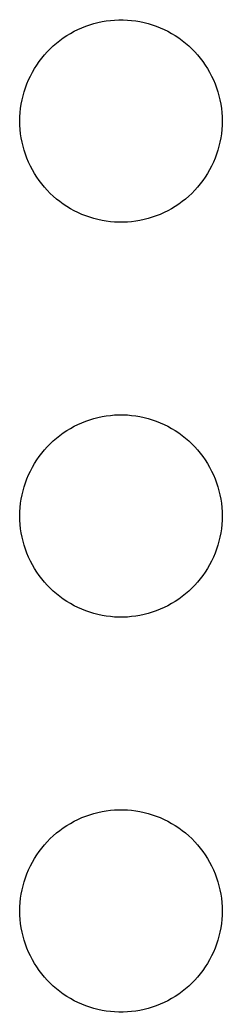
# Model space of a CAD drawing. Header units: metres. Extents: x -7.5 to 7.5, y -4.4 to 4.4.
# Drawn here: x -6.006 to -5.844, y -1.026 to -0.234 of the extents above; entities that cross this region are included whole.
import ezdxf

# ---------------------------------------------------------------- set-up
doc = ezdxf.new("R2010")
doc.units = ezdxf.units.M

msp = doc.modelspace()

# ---------------------------------------------------------------- linework, layer by layer
for p, q in [((-5.95013, -0.23819), (-5.9469, -0.23721)), ((-5.9469, -0.23721), (-5.94362, -0.23637)), ((-5.94362, -0.23637), (-5.94031, -0.23567)), ((-5.94031, -0.23567), (-5.93698, -0.23511)), ((-5.93698, -0.23511), (-5.93362, -0.23468)), ((-5.93362, -0.23468), (-5.93025, -0.23441)), ((-5.93025, -0.23441), (-5.92688, -0.23427)), ((-5.92688, -0.23427), (-5.92349, -0.23427)), ((-5.92349, -0.23427), (-5.92012, -0.23441)), ((-5.92012, -0.23441), (-5.91675, -0.23468)), ((-5.91675, -0.23468), (-5.91341, -0.23511)), ((-5.91341, -0.23511), (-5.91006, -0.23567)), ((-5.91006, -0.23567), (-5.90675, -0.23637)), ((-5.90675, -0.23637), (-5.90349, -0.23721)), ((-5.90349, -0.23721), (-5.90025, -0.23819)), ((-5.96843, -0.24681), (-5.96555, -0.24506)), ((-5.96555, -0.24506), (-5.96259, -0.24342)), ((-5.96259, -0.24342), (-5.95955, -0.24193)), ((-5.95955, -0.24193), (-5.95647, -0.24055)), ((-5.95647, -0.24055), (-5.95332, -0.2393)), ((-5.95332, -0.2393), (-5.95013, -0.23819)), ((-5.90025, -0.23819), (-5.89705, -0.2393)), ((-5.89705, -0.2393), (-5.89392, -0.24055)), ((-5.89392, -0.24055), (-5.89082, -0.24193)), ((-5.89082, -0.24193), (-5.8878, -0.24342)), ((-5.8878, -0.24342), (-5.88484, -0.24506)), ((-5.88484, -0.24506), (-5.88194, -0.24681)), ((-5.97919, -0.25497), (-5.97664, -0.25276)), ((-5.97664, -0.25276), (-5.97398, -0.25067)), ((-5.97398, -0.25067), (-5.97125, -0.24867)), ((-5.97125, -0.24867), (-5.96843, -0.24681)), ((-5.88194, -0.24681), (-5.87914, -0.24867)), ((-5.87914, -0.24867), (-5.87639, -0.25067)), ((-5.87639, -0.25067), (-5.87375, -0.25276)), ((-5.87375, -0.25276), (-5.87119, -0.25497)), ((-5.98628, -0.26222), (-5.98402, -0.25971)), ((-5.98402, -0.25971), (-5.98166, -0.25729)), ((-5.98166, -0.25729), (-5.97919, -0.25497)), ((-5.87119, -0.25497), (-5.86871, -0.25729)), ((-5.86871, -0.25729), (-5.86635, -0.25971)), ((-5.86635, -0.25971), (-5.86409, -0.26222)), ((-5.99242, -0.27029), (-5.99048, -0.26752)), ((-5.99048, -0.26752), (-5.98843, -0.26482)), ((-5.98843, -0.26482), (-5.98628, -0.26222)), ((-5.86409, -0.26222), (-5.86194, -0.26482)), ((-5.86194, -0.26482), (-5.85989, -0.26752)), ((-5.85989, -0.26752), (-5.85797, -0.27029)), ((-5.99748, -0.27907), (-5.99591, -0.27608)), ((-5.99591, -0.27608), (-5.99422, -0.27315)), ((-5.99422, -0.27315), (-5.99242, -0.27029)), ((-5.85797, -0.27029), (-5.85616, -0.27315)), ((-5.85616, -0.27315), (-5.85446, -0.27608)), ((-5.85446, -0.27608), (-5.85289, -0.27907)), ((-6.00023, -0.28525), (-5.99892, -0.28212)), ((-5.99892, -0.28212), (-5.99748, -0.27907)), ((-5.85289, -0.27907), (-5.85146, -0.28212)), ((-5.85146, -0.28212), (-5.85014, -0.28525)), ((-6.00336, -0.29488), (-6.00246, -0.29163)), ((-6.00246, -0.29163), (-6.0014, -0.28841)), ((-6.0014, -0.28841), (-6.00023, -0.28525)), ((-5.85014, -0.28525), (-5.84897, -0.28841)), ((-5.84897, -0.28841), (-5.84793, -0.29163)), ((-5.84793, -0.29163), (-5.84702, -0.29488)), ((-6.00476, -0.3015), (-6.00414, -0.29817)), ((-6.00414, -0.29817), (-6.00336, -0.29488)), ((-5.84702, -0.29488), (-5.84624, -0.29817)), ((-5.84624, -0.29817), (-5.84561, -0.3015)), ((-6.00583, -0.31157), (-6.00562, -0.3082)), ((-6.00562, -0.3082), (-6.00526, -0.30484)), ((-6.00526, -0.30484), (-6.00476, -0.3015)), ((-5.84561, -0.3015), (-5.84512, -0.30484)), ((-5.84512, -0.30484), (-5.84476, -0.3082)), ((-5.84476, -0.3082), (-5.84456, -0.31157)), ((-6.00591, -0.31496), (-6.00583, -0.31157)), ((-6.00583, -0.31833), (-6.00591, -0.31496)), ((-5.84456, -0.31157), (-5.84448, -0.31496)), ((-5.84448, -0.31496), (-5.84456, -0.31833)), ((-6.00562, -0.3217), (-6.00583, -0.31833)), ((-6.00526, -0.32507), (-6.00562, -0.3217)), ((-5.84476, -0.3217), (-5.84512, -0.32507)), ((-5.84456, -0.31833), (-5.84476, -0.3217)), ((-6.00476, -0.32842), (-6.00526, -0.32507)), ((-6.00414, -0.33173), (-6.00476, -0.32842)), ((-6.00336, -0.33502), (-6.00414, -0.33173)), ((-5.84624, -0.33173), (-5.84702, -0.33502)), ((-5.84561, -0.32842), (-5.84624, -0.33173)), ((-5.84512, -0.32507), (-5.84561, -0.32842)), ((-6.00246, -0.33829), (-6.00336, -0.33502)), ((-6.0014, -0.34149), (-6.00246, -0.33829)), ((-5.84793, -0.33829), (-5.84897, -0.34149)), ((-5.84702, -0.33502), (-5.84793, -0.33829)), ((-6.00023, -0.34467), (-6.0014, -0.34149)), ((-5.99892, -0.34778), (-6.00023, -0.34467)), ((-5.99748, -0.35085), (-5.99892, -0.34778)), ((-5.85146, -0.34778), (-5.85289, -0.35085)), ((-5.85014, -0.34467), (-5.85146, -0.34778)), ((-5.84897, -0.34149), (-5.85014, -0.34467)), ((-5.99591, -0.35384), (-5.99748, -0.35085)), ((-5.99422, -0.35677), (-5.99591, -0.35384)), ((-5.85446, -0.35384), (-5.85616, -0.35677)), ((-5.85289, -0.35085), (-5.85446, -0.35384)), ((-5.99242, -0.35962), (-5.99422, -0.35677)), ((-5.99048, -0.3624), (-5.99242, -0.35962)), ((-5.98843, -0.36508), (-5.99048, -0.3624)), ((-5.85989, -0.3624), (-5.86194, -0.36508)), ((-5.85797, -0.35962), (-5.85989, -0.3624)), ((-5.85616, -0.35677), (-5.85797, -0.35962)), ((-5.98628, -0.36769), (-5.98843, -0.36508)), ((-5.98402, -0.37021), (-5.98628, -0.36769)), ((-5.98166, -0.37262), (-5.98402, -0.37021)), ((-5.86635, -0.37021), (-5.86871, -0.37262)), ((-5.86409, -0.36769), (-5.86635, -0.37021)), ((-5.86194, -0.36508), (-5.86409, -0.36769)), ((-5.97919, -0.37492), (-5.98166, -0.37262)), ((-5.97664, -0.37714), (-5.97919, -0.37492)), ((-5.97398, -0.37924), (-5.97664, -0.37714)), ((-5.97125, -0.38123), (-5.97398, -0.37924)), ((-5.87639, -0.37924), (-5.87914, -0.38123)), ((-5.87375, -0.37714), (-5.87639, -0.37924)), ((-5.87119, -0.37492), (-5.87375, -0.37714)), ((-5.86871, -0.37262), (-5.87119, -0.37492)), ((-5.96843, -0.3831), (-5.97125, -0.38123)), ((-5.96555, -0.38484), (-5.96843, -0.3831)), ((-5.96259, -0.38648), (-5.96555, -0.38484)), ((-5.95955, -0.38799), (-5.96259, -0.38648)), ((-5.8878, -0.38648), (-5.89082, -0.38799)), ((-5.88484, -0.38484), (-5.8878, -0.38648)), ((-5.88194, -0.3831), (-5.88484, -0.38484)), ((-5.87914, -0.38123), (-5.88194, -0.3831)), ((-5.95647, -0.38936), (-5.95955, -0.38799)), ((-5.95332, -0.39059), (-5.95647, -0.38936)), ((-5.95013, -0.39171), (-5.95332, -0.39059)), ((-5.9469, -0.39269), (-5.95013, -0.39171)), ((-5.94362, -0.39352), (-5.9469, -0.39269)), ((-5.94031, -0.39423), (-5.94362, -0.39352)), ((-5.93698, -0.39479), (-5.94031, -0.39423)), ((-5.93362, -0.39522), (-5.93698, -0.39479)), ((-5.93025, -0.39551), (-5.93362, -0.39522)), ((-5.92688, -0.39565), (-5.93025, -0.39551)), ((-5.92349, -0.39565), (-5.92688, -0.39565)), ((-5.92012, -0.39551), (-5.92349, -0.39565)), ((-5.91675, -0.39522), (-5.92012, -0.39551)), ((-5.91341, -0.39479), (-5.91675, -0.39522)), ((-5.91006, -0.39423), (-5.91341, -0.39479)), ((-5.90675, -0.39352), (-5.91006, -0.39423)), ((-5.90349, -0.39269), (-5.90675, -0.39352)), ((-5.90025, -0.39171), (-5.90349, -0.39269)), ((-5.89705, -0.39059), (-5.90025, -0.39171)), ((-5.89392, -0.38936), (-5.89705, -0.39059)), ((-5.89082, -0.38799), (-5.89392, -0.38936)), ((-5.95332, -0.55426), (-5.95013, -0.55316)), ((-5.95013, -0.55316), (-5.9469, -0.55219)), ((-5.9469, -0.55219), (-5.94362, -0.55133)), ((-5.94362, -0.55133), (-5.94031, -0.55063)), ((-5.94031, -0.55063), (-5.93698, -0.55006)), ((-5.93698, -0.55006), (-5.93362, -0.54965)), ((-5.93362, -0.54965), (-5.93025, -0.54936)), ((-5.93025, -0.54936), (-5.92688, -0.54922)), ((-5.92688, -0.54922), (-5.92349, -0.54922)), ((-5.92349, -0.54922), (-5.92012, -0.54936)), ((-5.92012, -0.54936), (-5.91675, -0.54965)), ((-5.91675, -0.54965), (-5.91341, -0.55006)), ((-5.91341, -0.55006), (-5.91006, -0.55063)), ((-5.91006, -0.55063), (-5.90675, -0.55133)), ((-5.90675, -0.55133), (-5.90349, -0.55219)), ((-5.90349, -0.55219), (-5.90025, -0.55316)), ((-5.90025, -0.55316), (-5.89705, -0.55426)), ((-5.97125, -0.56364), (-5.96843, -0.56177)), ((-5.96843, -0.56177), (-5.96555, -0.56001)), ((-5.96555, -0.56001), (-5.96259, -0.55839)), ((-5.96259, -0.55839), (-5.95955, -0.55688)), ((-5.95955, -0.55688), (-5.95647, -0.55551)), ((-5.95647, -0.55551), (-5.95332, -0.55426)), ((-5.89705, -0.55426), (-5.89392, -0.55551)), ((-5.89392, -0.55551), (-5.89082, -0.55688)), ((-5.89082, -0.55688), (-5.8878, -0.55839)), ((-5.8878, -0.55839), (-5.88484, -0.56001)), ((-5.88484, -0.56001), (-5.88194, -0.56177)), ((-5.88194, -0.56177), (-5.87914, -0.56364)), ((-5.97919, -0.56993), (-5.97664, -0.56773)), ((-5.97664, -0.56773), (-5.97398, -0.56563)), ((-5.97398, -0.56563), (-5.97125, -0.56364)), ((-5.87914, -0.56364), (-5.87639, -0.56563)), ((-5.87639, -0.56563), (-5.87375, -0.56773)), ((-5.87375, -0.56773), (-5.87119, -0.56993)), ((-5.98843, -0.57979), (-5.98628, -0.57718)), ((-5.98628, -0.57718), (-5.98402, -0.57466)), ((-5.98402, -0.57466), (-5.98166, -0.57225)), ((-5.98166, -0.57225), (-5.97919, -0.56993)), ((-5.87119, -0.56993), (-5.86871, -0.57225)), ((-5.86871, -0.57225), (-5.86635, -0.57466)), ((-5.86635, -0.57466), (-5.86409, -0.57718)), ((-5.86409, -0.57718), (-5.86194, -0.57979)), ((-5.99422, -0.5881), (-5.99242, -0.58525)), ((-5.99242, -0.58525), (-5.99048, -0.58247)), ((-5.99048, -0.58247), (-5.98843, -0.57979)), ((-5.86194, -0.57979), (-5.85989, -0.58247)), ((-5.85989, -0.58247), (-5.85797, -0.58525)), ((-5.85797, -0.58525), (-5.85616, -0.5881)), ((-5.99748, -0.59403), (-5.99591, -0.59103)), ((-5.99591, -0.59103), (-5.99422, -0.5881)), ((-5.85616, -0.5881), (-5.85446, -0.59103)), ((-5.85446, -0.59103), (-5.85289, -0.59403)), ((-6.0014, -0.60338), (-6.00023, -0.6002)), ((-6.00023, -0.6002), (-5.99892, -0.59709)), ((-5.99892, -0.59709), (-5.99748, -0.59403)), ((-5.85289, -0.59403), (-5.85146, -0.59709)), ((-5.85146, -0.59709), (-5.85014, -0.6002)), ((-5.85014, -0.6002), (-5.84897, -0.60338)), ((-6.00336, -0.60985), (-6.00246, -0.60658)), ((-6.00246, -0.60658), (-6.0014, -0.60338)), ((-5.84897, -0.60338), (-5.84793, -0.60658)), ((-5.84793, -0.60658), (-5.84702, -0.60985)), ((-6.00526, -0.6198), (-6.00476, -0.61645)), ((-6.00476, -0.61645), (-6.00414, -0.61313)), ((-6.00414, -0.61313), (-6.00336, -0.60985)), ((-5.84702, -0.60985), (-5.84624, -0.61313)), ((-5.84624, -0.61313), (-5.84561, -0.61645)), ((-5.84561, -0.61645), (-5.84512, -0.6198)), ((-6.00583, -0.62654), (-6.00562, -0.62315)), ((-6.00562, -0.62315), (-6.00526, -0.6198)), ((-5.84512, -0.6198), (-5.84476, -0.62315)), ((-5.84476, -0.62315), (-5.84456, -0.62654)), ((-6.00591, -0.62991), (-6.00583, -0.62654)), ((-6.00583, -0.6333), (-6.00591, -0.62991)), ((-5.84456, -0.62654), (-5.84448, -0.62991)), ((-5.84448, -0.62991), (-5.84456, -0.6333)), ((-6.00562, -0.63667), (-6.00583, -0.6333)), ((-6.00526, -0.64003), (-6.00562, -0.63667)), ((-6.00476, -0.64337), (-6.00526, -0.64003)), ((-5.84512, -0.64003), (-5.84561, -0.64337)), ((-5.84476, -0.63667), (-5.84512, -0.64003)), ((-5.84456, -0.6333), (-5.84476, -0.63667)), ((-6.00414, -0.6467), (-6.00476, -0.64337)), ((-6.00336, -0.64998), (-6.00414, -0.6467)), ((-5.84624, -0.6467), (-5.84702, -0.64998)), ((-5.84561, -0.64337), (-5.84624, -0.6467)), ((-6.00246, -0.65324), (-6.00336, -0.64998)), ((-6.0014, -0.65646), (-6.00246, -0.65324)), ((-6.00023, -0.65962), (-6.0014, -0.65646)), ((-5.84897, -0.65646), (-5.85014, -0.65962)), ((-5.84793, -0.65324), (-5.84897, -0.65646)), ((-5.84702, -0.64998), (-5.84793, -0.65324)), ((-5.99892, -0.66273), (-6.00023, -0.65962)), ((-5.99748, -0.6658), (-5.99892, -0.66273)), ((-5.85146, -0.66273), (-5.85289, -0.6658)), ((-5.85014, -0.65962), (-5.85146, -0.66273)), ((-5.99591, -0.66879), (-5.99748, -0.6658)), ((-5.99422, -0.67172), (-5.99591, -0.66879)), ((-5.99242, -0.67458), (-5.99422, -0.67172)), ((-5.85616, -0.67172), (-5.85797, -0.67458)), ((-5.85446, -0.66879), (-5.85616, -0.67172)), ((-5.85289, -0.6658), (-5.85446, -0.66879)), ((-5.99048, -0.67735), (-5.99242, -0.67458)), ((-5.98843, -0.68004), (-5.99048, -0.67735)), ((-5.98628, -0.68265), (-5.98843, -0.68004)), ((-5.86194, -0.68004), (-5.86409, -0.68265)), ((-5.85989, -0.67735), (-5.86194, -0.68004)), ((-5.85797, -0.67458), (-5.85989, -0.67735)), ((-5.98402, -0.68517), (-5.98628, -0.68265)), ((-5.98166, -0.68758), (-5.98402, -0.68517)), ((-5.97919, -0.6899), (-5.98166, -0.68758)), ((-5.86871, -0.68758), (-5.87119, -0.6899)), ((-5.86635, -0.68517), (-5.86871, -0.68758)), ((-5.86409, -0.68265), (-5.86635, -0.68517)), ((-5.97664, -0.69211), (-5.97919, -0.6899)), ((-5.97398, -0.6942), (-5.97664, -0.69211)), ((-5.97125, -0.69618), (-5.97398, -0.6942)), ((-5.96843, -0.69806), (-5.97125, -0.69618)), ((-5.87914, -0.69618), (-5.88194, -0.69806)), ((-5.87639, -0.6942), (-5.87914, -0.69618)), ((-5.87375, -0.69211), (-5.87639, -0.6942)), ((-5.87119, -0.6899), (-5.87375, -0.69211)), ((-5.96555, -0.69981), (-5.96843, -0.69806)), ((-5.96259, -0.70143), (-5.96555, -0.69981)), ((-5.95955, -0.70294), (-5.96259, -0.70143)), ((-5.95647, -0.70432), (-5.95955, -0.70294)), ((-5.89082, -0.70294), (-5.89392, -0.70432)), ((-5.8878, -0.70143), (-5.89082, -0.70294)), ((-5.88484, -0.69981), (-5.8878, -0.70143)), ((-5.88194, -0.69806), (-5.88484, -0.69981)), ((-5.95332, -0.70557), (-5.95647, -0.70432)), ((-5.95013, -0.70666), (-5.95332, -0.70557)), ((-5.9469, -0.70764), (-5.95013, -0.70666)), ((-5.94362, -0.7085), (-5.9469, -0.70764)), ((-5.94031, -0.7092), (-5.94362, -0.7085)), ((-5.93698, -0.70976), (-5.94031, -0.7092)), ((-5.93362, -0.71018), (-5.93698, -0.70976)), ((-5.93025, -0.71046), (-5.93362, -0.71018)), ((-5.92688, -0.7106), (-5.93025, -0.71046)), ((-5.92349, -0.7106), (-5.92688, -0.7106)), ((-5.92012, -0.71046), (-5.92349, -0.7106)), ((-5.91675, -0.71018), (-5.92012, -0.71046)), ((-5.91341, -0.70976), (-5.91675, -0.71018)), ((-5.91006, -0.7092), (-5.91341, -0.70976)), ((-5.90675, -0.7085), (-5.91006, -0.7092)), ((-5.90349, -0.70764), (-5.90675, -0.7085)), ((-5.90025, -0.70666), (-5.90349, -0.70764)), ((-5.89705, -0.70557), (-5.90025, -0.70666)), ((-5.89392, -0.70432), (-5.89705, -0.70557)), ((-5.95647, -0.87047), (-5.95332, -0.86923)), ((-5.95332, -0.86923), (-5.95013, -0.86812)), ((-5.95013, -0.86812), (-5.9469, -0.86714)), ((-5.9469, -0.86714), (-5.94362, -0.8663)), ((-5.94362, -0.8663), (-5.94031, -0.8656)), ((-5.94031, -0.8656), (-5.93698, -0.86504)), ((-5.93698, -0.86504), (-5.93362, -0.86461)), ((-5.93362, -0.86461), (-5.93025, -0.86432)), ((-5.93025, -0.86432), (-5.92688, -0.86418)), ((-5.92688, -0.86418), (-5.92349, -0.86418)), ((-5.92349, -0.86418), (-5.92012, -0.86432)), ((-5.92012, -0.86432), (-5.91675, -0.86461)), ((-5.91675, -0.86461), (-5.91341, -0.86504)), ((-5.91341, -0.86504), (-5.91006, -0.8656)), ((-5.91006, -0.8656), (-5.90675, -0.8663)), ((-5.90675, -0.8663), (-5.90349, -0.86714)), ((-5.90349, -0.86714), (-5.90025, -0.86812)), ((-5.90025, -0.86812), (-5.89705, -0.86923)), ((-5.89705, -0.86923), (-5.89392, -0.87047)), ((-5.97125, -0.8786), (-5.96843, -0.87672)), ((-5.96843, -0.87672), (-5.96555, -0.87499)), ((-5.96555, -0.87499), (-5.96259, -0.87335)), ((-5.96259, -0.87335), (-5.95955, -0.87184)), ((-5.95955, -0.87184), (-5.95647, -0.87047)), ((-5.89392, -0.87047), (-5.89082, -0.87184)), ((-5.89082, -0.87184), (-5.8878, -0.87335)), ((-5.8878, -0.87335), (-5.88484, -0.87499)), ((-5.88484, -0.87499), (-5.88194, -0.87672)), ((-5.88194, -0.87672), (-5.87914, -0.8786)), ((-5.98166, -0.88721), (-5.97919, -0.8849)), ((-5.97919, -0.8849), (-5.97664, -0.88269)), ((-5.97664, -0.88269), (-5.97398, -0.88058)), ((-5.97398, -0.88058), (-5.97125, -0.8786)), ((-5.87914, -0.8786), (-5.87639, -0.88058)), ((-5.87639, -0.88058), (-5.87375, -0.88269)), ((-5.87375, -0.88269), (-5.87119, -0.8849)), ((-5.87119, -0.8849), (-5.86871, -0.88721)), ((-5.98843, -0.89475), (-5.98628, -0.89214)), ((-5.98628, -0.89214), (-5.98402, -0.88962)), ((-5.98402, -0.88962), (-5.98166, -0.88721)), ((-5.86871, -0.88721), (-5.86635, -0.88962)), ((-5.86635, -0.88962), (-5.86409, -0.89214)), ((-5.86409, -0.89214), (-5.86194, -0.89475)), ((-5.99422, -0.90306), (-5.99242, -0.90021)), ((-5.99242, -0.90021), (-5.99048, -0.89743)), ((-5.99048, -0.89743), (-5.98843, -0.89475)), ((-5.86194, -0.89475), (-5.85989, -0.89743)), ((-5.85989, -0.89743), (-5.85797, -0.90021)), ((-5.85797, -0.90021), (-5.85616, -0.90306)), ((-5.99892, -0.91205), (-5.99748, -0.90898)), ((-5.99748, -0.90898), (-5.99591, -0.90599)), ((-5.99591, -0.90599), (-5.99422, -0.90306)), ((-5.85616, -0.90306), (-5.85446, -0.90599)), ((-5.85446, -0.90599), (-5.85289, -0.90898)), ((-5.85289, -0.90898), (-5.85146, -0.91205)), ((-6.0014, -0.91834), (-6.00023, -0.91516)), ((-6.00023, -0.91516), (-5.99892, -0.91205)), ((-5.85146, -0.91205), (-5.85014, -0.91516)), ((-5.85014, -0.91516), (-5.84897, -0.91834)), ((-6.00414, -0.9281), (-6.00336, -0.9248)), ((-6.00336, -0.9248), (-6.00246, -0.92154)), ((-6.00246, -0.92154), (-6.0014, -0.91834)), ((-5.84897, -0.91834), (-5.84793, -0.92154)), ((-5.84793, -0.92154), (-5.84702, -0.9248)), ((-5.84702, -0.9248), (-5.84624, -0.9281)), ((-6.00526, -0.93475), (-6.00476, -0.93141)), ((-6.00476, -0.93141), (-6.00414, -0.9281)), ((-5.84624, -0.9281), (-5.84561, -0.93141)), ((-5.84561, -0.93141), (-5.84512, -0.93475)), ((-6.00591, -0.94487), (-6.00583, -0.9415)), ((-6.00583, -0.9415), (-6.00562, -0.93813)), ((-6.00562, -0.93813), (-6.00526, -0.93475)), ((-5.84512, -0.93475), (-5.84476, -0.93813)), ((-5.84476, -0.93813), (-5.84456, -0.9415)), ((-5.84456, -0.9415), (-5.84448, -0.94487)), ((-6.00583, -0.94826), (-6.00591, -0.94487)), ((-6.00562, -0.95163), (-6.00583, -0.94826)), ((-5.84456, -0.94826), (-5.84476, -0.95163)), ((-5.84448, -0.94487), (-5.84456, -0.94826)), ((-6.00526, -0.95499), (-6.00562, -0.95163)), ((-6.00476, -0.95833), (-6.00526, -0.95499)), ((-5.84512, -0.95499), (-5.84561, -0.95833)), ((-5.84476, -0.95163), (-5.84512, -0.95499)), ((-6.00414, -0.96166), (-6.00476, -0.95833)), ((-6.00336, -0.96495), (-6.00414, -0.96166)), ((-6.00246, -0.9682), (-6.00336, -0.96495)), ((-5.84702, -0.96495), (-5.84793, -0.9682)), ((-5.84624, -0.96166), (-5.84702, -0.96495)), ((-5.84561, -0.95833), (-5.84624, -0.96166)), ((-6.0014, -0.97142), (-6.00246, -0.9682)), ((-6.00023, -0.97458), (-6.0014, -0.97142)), ((-5.84897, -0.97142), (-5.85014, -0.97458)), ((-5.84793, -0.9682), (-5.84897, -0.97142)), ((-5.99892, -0.97771), (-6.00023, -0.97458)), ((-5.99748, -0.98076), (-5.99892, -0.97771)), ((-5.99591, -0.98375), (-5.99748, -0.98076)), ((-5.85289, -0.98076), (-5.85446, -0.98375)), ((-5.85146, -0.97771), (-5.85289, -0.98076)), ((-5.85014, -0.97458), (-5.85146, -0.97771)), ((-5.99422, -0.98668), (-5.99591, -0.98375)), ((-5.99242, -0.98953), (-5.99422, -0.98668)), ((-5.85616, -0.98668), (-5.85797, -0.98953)), ((-5.85446, -0.98375), (-5.85616, -0.98668)), ((-5.99048, -0.99231), (-5.99242, -0.98953)), ((-5.98843, -0.99501), (-5.99048, -0.99231)), ((-5.98628, -0.9976), (-5.98843, -0.99501)), ((-5.86194, -0.99501), (-5.86409, -0.9976)), ((-5.85989, -0.99231), (-5.86194, -0.99501)), ((-5.85797, -0.98953), (-5.85989, -0.99231)), ((-5.98402, -1.00012), (-5.98628, -0.9976)), ((-5.98166, -1.00253), (-5.98402, -1.00012)), ((-5.97919, -1.00485), (-5.98166, -1.00253)), ((-5.97664, -1.00706), (-5.97919, -1.00485)), ((-5.87119, -1.00485), (-5.87375, -1.00706)), ((-5.86871, -1.00253), (-5.87119, -1.00485)), ((-5.86635, -1.00012), (-5.86871, -1.00253)), ((-5.86409, -0.9976), (-5.86635, -1.00012)), ((-5.97398, -1.00916), (-5.97664, -1.00706)), ((-5.97125, -1.01115), (-5.97398, -1.00916)), ((-5.96843, -1.01302), (-5.97125, -1.01115)), ((-5.87914, -1.01115), (-5.88194, -1.01302)), ((-5.87639, -1.00916), (-5.87914, -1.01115)), ((-5.87375, -1.00706), (-5.87639, -1.00916)), ((-5.96555, -1.01477), (-5.96843, -1.01302)), ((-5.96259, -1.0164), (-5.96555, -1.01477)), ((-5.95955, -1.0179), (-5.96259, -1.0164)), ((-5.95647, -1.01927), (-5.95955, -1.0179)), ((-5.95332, -1.02052), (-5.95647, -1.01927)), ((-5.95013, -1.02164), (-5.95332, -1.02052)), ((-5.89705, -1.02052), (-5.90025, -1.02164)), ((-5.89392, -1.01927), (-5.89705, -1.02052)), ((-5.89082, -1.0179), (-5.89392, -1.01927)), ((-5.8878, -1.0164), (-5.89082, -1.0179)), ((-5.88484, -1.01477), (-5.8878, -1.0164)), ((-5.88194, -1.01302), (-5.88484, -1.01477)), ((-5.9469, -1.02261), (-5.95013, -1.02164)), ((-5.94362, -1.02345), (-5.9469, -1.02261)), ((-5.94031, -1.02415), (-5.94362, -1.02345)), ((-5.93698, -1.02472), (-5.94031, -1.02415)), ((-5.93362, -1.02515), (-5.93698, -1.02472)), ((-5.93025, -1.02542), (-5.93362, -1.02515)), ((-5.92688, -1.02556), (-5.93025, -1.02542)), ((-5.92349, -1.02556), (-5.92688, -1.02556)), ((-5.92012, -1.02542), (-5.92349, -1.02556)), ((-5.91675, -1.02515), (-5.92012, -1.02542)), ((-5.91341, -1.02472), (-5.91675, -1.02515)), ((-5.91006, -1.02415), (-5.91341, -1.02472)), ((-5.90675, -1.02345), (-5.91006, -1.02415)), ((-5.90349, -1.02261), (-5.90675, -1.02345)), ((-5.90025, -1.02164), (-5.90349, -1.02261))]:
    msp.add_line(p, q)

doc.saveas('drawing.dxf')
